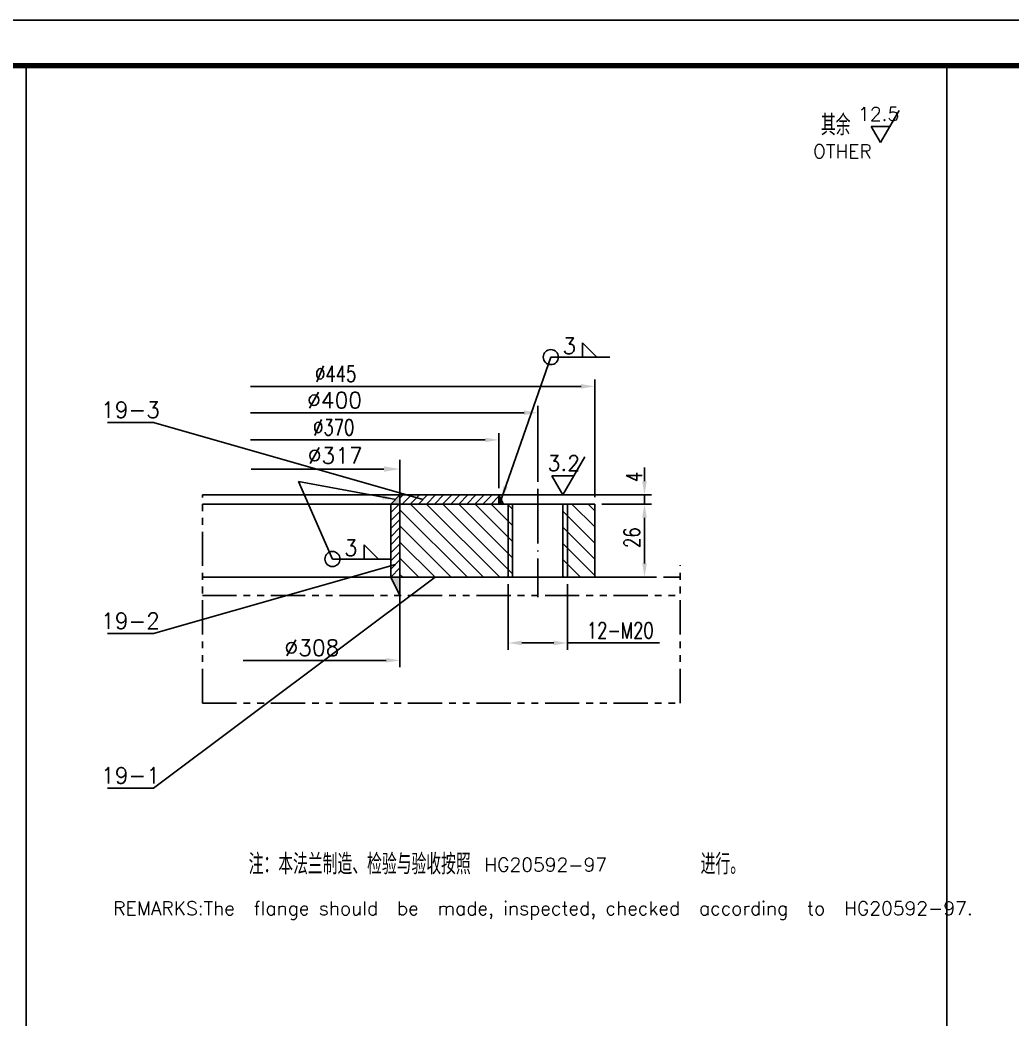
# Model space of a CAD drawing. Extents: x 1512 to 4800, y -77 to 764.
# Drawn here: x 2331.4 to 2548.5, y 298.7 to 517.5 of the extents above; entities that cross this region are included whole.
import ezdxf
from ezdxf.enums import TextEntityAlignment as Align

# ---------------------------------------------------------------- set-up
doc = ezdxf.new("R2010")
doc.units = 0
doc.header["$MEASUREMENT"] = 0
doc.linetypes.add('ACAD_ISO04W100', pattern=[30.5, 24, -3, 0.5, -3])
doc.linetypes.add('PHANTOMX2', pattern=[5, 2.5, -0.5, 0.5, -0.5, 0.5, -0.5])
doc.layers.get('0').update_dxf_attribs({"linetype": 'CONTINUOUS'})
doc.layers.get('DEFPOINTS').update_dxf_attribs({"linetype": 'CONTINUOUS'})
for name, color, linetype in [('1', 1, 'CONTINUOUS'), ('2', 2, 'ACAD_ISO04W100'), ('4', 6, 'PHANTOMX2')]:
    doc.layers.add(name, color=color, linetype=linetype)
doc.styles.add('ACANSTS', font='romans.shx', dxfattribs={"height": 1, "bigfont": 'gbcbig.shx'})
doc.styles.add('HZ5', font='romans.shx', dxfattribs={"width": 0.75, "bigfont": 'hz5.shx'})
doc.dimstyles.get("Standard").update_dxf_attribs({"dimtxt": 3.5, "dimasz": 3, "dimexe": 2, "dimexo": 0, "dimgap": 1, "dimtad": 1, "dimdec": 0, "dimlfac": 20, "dimzin": 0, "dimdsep": 46, "dimtxsty": 'HZ5', "dimcen": 1, "dimadec": 0, "dimazin": 0, "dimtfac": 1, "dimtdec": 0, "dimtmove": 2, "dimatfit": 3, "dimfxl": 0, "dimtolj": 1, "dimtzin": 0, "dimarcsym": 0})

# ---------------------------------------------------------------- blocks, each defined once
blk = doc.blocks.new('*D14')
at = {"color": 0, "linetype": 'ByBlock', "ltscale": 5}
for p, q in [((2436.24, 415.05), (2436.24, 427.09)), ((2381.91, 425.59), (2433.24, 425.59))]:
    blk.add_line(p, q, dxfattribs=at)
blk.add_solid([(2433.24, 426.09), (2433.24, 425.09), (2436.24, 425.59)], dxfattribs=at)
at = {"layer": 'DEFPOINTS', "color": 0, "linetype": 'ByBlock', "ltscale": 5}
for p in [(2436.24, 425.59), (2381.91, 419.15), (2436.24, 413.55)]:
    blk.add_point(p, dxfattribs=at)
at = {"color": 0, "linetype": 'ByBlock', "ltscale": 5, "insert": (2400.1, 428.34), "char_height": 3.5, "attachment_point": 5, "style": 'HZ5'}
blk.add_mtext('\\A1;∅370', dxfattribs=at)
blk = doc.blocks.new('_NONE')
at = {"color": 0, "linetype": 'ByBlock', "ltscale": 5}
blk.add_circle((0, 0), 0.25, dxfattribs=at)
blk = doc.blocks.new('*D16')
at = {"color": 0, "linetype": 'ByBlock', "ltscale": 5}
for p, q in [((2457.24, 413.05), (2457.24, 438.81)), ((2381.91, 437.31), (2454.24, 437.31))]:
    blk.add_line(p, q, dxfattribs=at)
blk.add_solid([(2454.24, 437.81), (2454.24, 436.81), (2457.24, 437.31)], dxfattribs=at)
at = {"layer": 'DEFPOINTS', "color": 0, "linetype": 'ByBlock', "ltscale": 5}
for p in [(2457.24, 437.31), (2381.91, 425.03), (2457.24, 411.55)]:
    blk.add_point(p, dxfattribs=at)
at = {"color": 0, "linetype": 'ByBlock', "ltscale": 5, "insert": (2400.53, 440.06), "char_height": 3.5, "attachment_point": 5, "style": 'HZ5'}
blk.add_mtext('\\A1;∅445', dxfattribs=at)
blk = doc.blocks.new('*D15')
at = {"color": 0, "linetype": 'ByBlock', "ltscale": 5}
for p, q in [((2468.11, 416.55), (2468.11, 419.55)), ((2434.48, 413.55), (2469.61, 413.55)), ((2468.11, 411.55), (2468.11, 413.55)), ((2468.11, 411.55), (2468.11, 413.55)), ((2468.11, 408.55), (2468.11, 405.55))]:
    blk.add_line(p, q, dxfattribs=at)
for points in [[(2467.61, 416.55), (2468.61, 416.55), (2468.11, 413.55)], [(2467.61, 408.55), (2468.61, 408.55), (2468.11, 411.55)]]:
    blk.add_solid(points, dxfattribs=at)
at = {"layer": 'DEFPOINTS', "color": 0, "linetype": 'ByBlock', "ltscale": 5}
for p in [(2432.98, 413.55), (2457.24, 411.55), (2468.11, 413.55)]:
    blk.add_point(p, dxfattribs=at)
at = {"color": 0, "linetype": 'ByBlock', "ltscale": 5, "insert": (2465.84, 417.49), "char_height": 3.5, "attachment_point": 5, "rotation": 90, "style": 'HZ5'}
blk.add_mtext('\\A1;4', dxfattribs=at)
blk = doc.blocks.new('*D55')
at = {"color": 0, "linetype": 'ByBlock', "ltscale": 5}
for p, q in [((2458.74, 411.55), (2469.61, 411.55)), ((2468.11, 398.55), (2468.11, 408.55)), ((2458.74, 395.55), (2469.61, 395.55))]:
    blk.add_line(p, q, dxfattribs=at)
for points in [[(2467.61, 408.55), (2468.61, 408.55), (2468.11, 411.55)], [(2467.61, 398.55), (2468.61, 398.55), (2468.11, 395.55)]]:
    blk.add_solid(points, dxfattribs=at)
at = {"layer": 'DEFPOINTS', "color": 0, "linetype": 'ByBlock', "ltscale": 5}
for p in [(2457.24, 411.55), (2468.11, 411.55), (2457.24, 395.55)]:
    blk.add_point(p, dxfattribs=at)
at = {"color": 0, "linetype": 'ByBlock', "ltscale": 5, "insert": (2465.36, 404.2), "char_height": 3.5, "attachment_point": 5, "rotation": 90, "style": 'HZ5'}
blk.add_mtext('\\A1;26', dxfattribs=at)
blk = doc.blocks.new('*D182')
at = {"color": 0, "linetype": 'ByBlock', "ltscale": 5}
for p, q in [((2438.24, 394.05), (2438.24, 379.66)), ((2451.25, 394.05), (2451.25, 379.66)), ((2441.24, 381.16), (2448.25, 381.16)), ((2451.25, 381.16), (2471.37, 381.16))]:
    blk.add_line(p, q, dxfattribs=at)
for points in [[(2441.24, 381.66), (2441.24, 380.66), (2438.24, 381.16)], [(2448.25, 381.66), (2448.25, 380.66), (2451.25, 381.16)]]:
    blk.add_solid(points, dxfattribs=at)
at = {"layer": 'DEFPOINTS', "color": 0, "linetype": 'ByBlock', "ltscale": 5}
for p in [(2438.24, 395.55), (2451.25, 395.55), (2451.25, 381.16)]:
    blk.add_point(p, dxfattribs=at)
at = {"color": 0, "linetype": 'ByBlock', "ltscale": 5, "insert": (2462.81, 383.91), "char_height": 3.5, "attachment_point": 5, "style": 'HZ5'}
blk.add_mtext('\\A1;12-M20', dxfattribs=at)

msp = doc.modelspace()

# ---------------------------------------------------------------- hatches: boundary and pattern name
at = {"ltscale": 5}
h = msp.add_hatch(color=256, dxfattribs=at)
h.paths.add_polyline_path([(2414.5907456, 413.553908), (2412.5907456, 411.553908), (2414.5907456, 411.553908)])
h.paths.add_polyline_path([(2414.5907456, 395.553908), (2412.5907456, 395.553908), (2414.5907456, 391.553908)])
at = {"ltscale": 10}
h = msp.add_hatch(dxfattribs=at)
h.set_pattern_fill('ANSI31', color=256, scale=10, style=0)
h.paths.add_polyline_path([(2414.5907456, 411.553908), (2412.5907456, 411.553908), (2412.5907456, 395.553908), (2414.5907456, 395.553908)])
h = msp.add_hatch(dxfattribs=at)
h.set_pattern_fill('ANSI31', color=256, scale=10, style=0)
h.set_pattern_definition([(45, (-1181.0806, -1544.1218), (-0.88388348, 0.88388348), [])])
h.paths.add_polyline_path([(2436.2407456, 413.553908), (2414.5907456, 413.553908), (2414.5907456, 411.553908), (2436.2407456, 411.553908)])
at = {"ltscale": 5}
h = msp.add_hatch(dxfattribs=at)
h.set_pattern_fill('ANSI31', color=256, scale=20, angle=90, style=0)
h.paths.add_polyline_path([(2438.2407456, 411.553908), (2415.9107456, 411.553908), (2414.5907456, 411.553908), (2414.5907456, 395.553908), (2438.2407456, 395.553908)])
h.paths.add_polyline_path([(2439.2407456, 411.553908), (2438.2407456, 411.553908), (2438.2407456, 395.553908), (2439.2407456, 395.553908)])
h.paths.add_polyline_path([(2451.2407456, 411.553908), (2450.2407456, 411.553908), (2450.2407456, 395.553908), (2451.2407456, 395.553908)])
h.paths.add_polyline_path([(2457.2407456, 411.553908), (2451.2407456, 411.553908), (2451.2407456, 395.553908), (2457.2407456, 395.553908)])

# ---------------------------------------------------------------- linework, layer by layer
for p, q in [((2947.2763814, 517.4732907), (2106.2763814, 517.4732907)), ((2332.7763814, 507.4732907), (2332.7763814, -66.5267093)), ((2534.2763814, 507.4732907), (2534.2763814, -66.5267093)), ((2360.6191767, 429.4313277), (2350.6191767, 429.4313277)), ((2360.6191767, 383.2386203), (2350.6191767, 383.2386203)), ((2360.6191767, 349.4127484), (2350.6191767, 349.4127484))]:
    msp.add_line(p, q)
for p, q in [((2523.803665, 497.6514393), (2521.7829391, 494.1514393)), ((2519.7622132, 490.6514393), (2517.7414872, 494.1514393)), ((2517.7414872, 494.1514393), (2521.7829391, 494.1514393)), ((2521.7829391, 494.1514393), (2519.7622132, 490.6514393)), ((2419.6183796, 412.553908), (2360.6191767, 429.4313277)), ((2413.5907456, 398.3364192), (2360.6191767, 383.2386203)), ((2422.266615, 395.553908), (2360.6191767, 349.4127484))]:
    msp.add_line(p, q, dxfattribs=at)
at = {"ltscale": 10}
for p, q in [((2457.6686633, 443.7102205), (2454.5436633, 446.8352205)), ((2454.5436633, 446.8352205), (2454.5436633, 443.7102205)), ((2447.6027559, 443.7102205), (2460.4934571, 443.7102205)), ((2450.2540956, 413.553908), (2455.0540658, 421.8674564)), ((2450.2540956, 413.553908), (2447.8541105, 417.7106822)), ((2447.8541105, 417.7106822), (2452.6540807, 417.7106822)), ((2438.2407456, 395.553908), (2438.2407456, 411.553908)), ((2451.2407456, 411.553908), (2451.2407456, 395.553908)), ((2406.7552094, 402.6494109), (2406.7552094, 399.5244109)), ((2409.8802094, 399.5244109), (2406.7552094, 402.6494109)), ((2399.814302, 399.5244109), (2412.7050032, 399.5244109))]:
    msp.add_line(p, q, dxfattribs=at)
at = {"color": 0, "linetype": 'ByBlock', "ltscale": 5}
for p, q in [((2381.9065588, 431.5339003), (2441.7407456, 431.5339003)), ((2444.7407456, 416.421058), (2444.7407456, 433.0339003)), ((2414.5907456, 413.553908), (2414.5907456, 421.2144301)), ((2411.0907456, 419.2144301), (2382.0069894, 419.2144301)), ((2414.5907456, 395.553908), (2414.5907456, 375.8554287)), ((2411.5907456, 377.3554287), (2380.3041107, 377.3554287))]:
    msp.add_line(p, q, dxfattribs=at)
at = {"ltscale": 5}
for centre in [(2447.6027559, 443.7102205), (2399.814302, 399.5244109)]:
    msp.add_circle(centre, 1.65, dxfattribs=at)
at = {"ltscale": 10}
msp.add_point((2436.7407456, 412.553908), dxfattribs=at)
at = {"color": 0, "linetype": 'ByBlock', "ltscale": 5}
for points in [[(2441.7407456, 432.0339003), (2441.7407456, 431.0339003), (2444.7407456, 431.5339003)], [(2411.0907456, 419.7977634), (2411.0907456, 418.6310967), (2414.5907456, 419.2144301)], [(2411.5907456, 377.8554287), (2411.5907456, 376.8554287), (2414.5907456, 377.3554287)]]:
    msp.add_solid(points, dxfattribs=at)
at = {"layer": '1', "ltscale": 10}
for p, q in [((2371.3439306, 413.553908), (2436.2407456, 413.553908)), ((2371.3439306, 411.553908), (2457.2407456, 411.553908)), ((2412.5907456, 411.553908), (2414.5907456, 413.553908)), ((2412.5907456, 411.553908), (2412.5907456, 395.553908)), ((2414.5907456, 411.553908), (2414.5907456, 395.553908)), ((2438.2407456, 411.553908), (2415.9107456, 411.553908)), ((2436.2407456, 413.553908), (2437.2407456, 411.553908)), ((2436.2407456, 413.553908), (2437.2407456, 411.553908)), ((2436.2407456, 413.553908), (2437.2407456, 411.553908)), ((2436.2407456, 413.553908), (2437.2407456, 411.553908)), ((2436.2407456, 411.553908), (2436.2407456, 413.553908)), ((2436.2407456, 413.553908), (2437.2407456, 411.553908)), ((2436.2407456, 413.553908), (2437.2407456, 411.553908)), ((2436.3807456, 413.273908), (2436.4607456, 411.553908)), ((2436.5407456, 412.963908), (2436.7407456, 411.553908)), ((2436.6307456, 412.773908), (2437.0707456, 411.553908)), ((2438.2407456, 411.553908), (2438.2407456, 395.553908)), ((2439.2407456, 395.553908), (2439.2407456, 411.553908)), ((2450.2407456, 411.553908), (2450.2407456, 395.553908)), ((2451.2407456, 411.553908), (2451.2407456, 395.553908)), ((2457.2407456, 411.553908), (2451.2407456, 411.553908)), ((2457.2407456, 411.553908), (2457.2407456, 395.553908)), ((2457.2407456, 395.553908), (2457.2407456, 411.553908)), ((2414.5907456, 410.223908), (2414.5907456, 395.553908)), ((2371.3439306, 395.553908), (2457.2407456, 395.553908)), ((2414.5907456, 395.553908), (2438.2407456, 395.553908)), ((2451.2407456, 395.553908), (2457.2407456, 395.553908))]:
    msp.add_line(p, q, dxfattribs=at)
at = {"layer": '1', "const_width": 1.2}
msp.add_lwpolyline([(2131.2763814, -66.5267093), (2937.2763814, -66.5267093), (2937.2763814, 507.4732907), (2131.2763814, 507.4732907)], close=True, dxfattribs=at)
at = {"layer": '1', "ltscale": 10}
msp.add_lwpolyline([(2436.2407456, 413.553908), (2414.5907456, 413.553908), (2414.5907456, 411.553908), (2436.2407456, 411.553908)], close=True, dxfattribs=at)
msp.add_lwpolyline([(2436.2407456, 413.553908), (2414.5907456, 413.553908), (2414.5907456, 411.553908), (2436.2407456, 411.553908)], close=True, dxfattribs=at)
msp.add_lwpolyline([(2414.5907456, 410.2266552), (2414.5907456, 395.553908), (2438.2407456, 395.553908), (2438.2407456, 411.553908), (2415.9107456, 411.553908)], dxfattribs=at)
at = {"layer": '2', "ltscale": 0.5}
msp.add_line((2444.7407456, 414.921058), (2444.7407456, 391.171058), dxfattribs=at)
at = {"layer": '4', "ltscale": 3}
for p, q in [((2371.3439306, 368.0049639), (2371.3439306, 413.553908)), ((2475.8819777, 368.0049639), (2475.8819777, 398.2123355)), ((2412.5907456, 395.553908), (2414.5907456, 391.553908)), ((2414.5907456, 395.553908), (2414.5907456, 391.553908)), ((2457.2407456, 395.553908), (2475.8819777, 395.553908)), ((2371.3439306, 391.553908), (2475.8819777, 391.553908)), ((2371.3439306, 368.0049639), (2475.8819777, 368.0049639))]:
    msp.add_line(p, q, dxfattribs=at)
at = {"layer": 'DEFPOINTS', "color": 0, "linetype": 'ByBlock', "ltscale": 5}
for p in [(2444.7407456, 431.5339003), (2444.7407456, 414.921058)]:
    msp.add_point(p, dxfattribs=at)

# ---------------------------------------------------------------- texts
at = {"ltscale": 5, "style": 'ACANSTS'}
for s, height, p in [('其余', 4.5, (2506.7123926, 492.2255925)), ('12.5', 3, (2514.8546085, 495.3951759)), ('OTHER', 3, (2504.9828432, 487.2329986))]:
    msp.add_text(s, height=height, dxfattribs=at).set_placement(p)
at = {"style": 'ACANSTS'}
for s, height, p in [('3', 3.5, (2450.1346177, 444.4079046)), ('3', 3.5, (2402.3461638, 400.222095)), ('注：本法兰制造、检验与验收按照               进行。                ', 4.5, (2381.4772497, 330.5100126)), ('HG20592-97', 3, (2433.0450022, 331.138575)), ('REMARKS:The  flange should  be  made, inspected, checked  according  to  HG20592-97.', 3, (2351.8303576, 321.6019972))]:
    msp.add_text(s, height=height, dxfattribs=at).set_placement(p)
for s, p in [('19-3', (2355.6191767, 430.4313277)), ('19-2', (2355.6191767, 384.2386203)), ('19-1', (2355.6191767, 350.4127484))]:
    msp.add_text(s, height=3.5, dxfattribs=at).set_placement(p, align=Align.CENTER)
at = {"ltscale": 10, "style": 'ACANSTS'}
msp.add_text('3.2', height=3.35997914, dxfattribs=at).set_placement((2446.8508095, 418.8338752))
at = {"color": 0, "style": 'ACANSTS'}
msp.add_text('%%C308', height=3.5, dxfattribs=at).set_placement((2389.331159, 378.3554287))
at = {"color": 0, "linetype": 'ByBlock', "ltscale": 5, "char_height": 3.5, "attachment_point": 5, "style": 'ACANSTS'}
for s, insert in [('\\A1;∅400', (2400.2937604, 434.2839003)), ('%%c317', (2400.4279338, 422.1644301))]:
    msp.add_mtext(s, dxfattribs=dict(at, insert=insert))

# ---------------------------------------------------------------- dimensions: what is measured, and where the dimension line sits
at = {"ltscale": 10}
for base, p1, p2, text, override, picture, middle, dimtype in [((2457.2407456, 437.3125151), (2381.9065588, 425.0339003), (2457.2407456, 411.553908), '%%C445', {"dimasz": 3, "dimexe": 1.5, "dimexo": 1.5, "dimgap": 1, "dimtad": 1, "dimtih": 0, "dimtoh": 0, "dimlfac": 20, "dimtxsty": 'ACANSTS', "dimblk1": 'NONE', "dimsah": 1, "dimcen": 1, "dimse1": 1, "dimtofl": 1, "dimtmove": 0}, '*D16', (2400.5298416, 437.3125151), 128), ((2436.2407456, 425.5865964), (2381.9065588, 419.1452747), (2436.2407456, 413.553908), '%%C370', {"dimasz": 3, "dimexe": 1.5, "dimexo": 1.5, "dimgap": 1, "dimtad": 1, "dimtih": 0, "dimtoh": 0, "dimlfac": 20, "dimtxsty": 'ACANSTS', "dimblk1": 'NONE', "dimsah": 1, "dimcen": 1, "dimse1": 1, "dimtofl": 1, "dimtmove": 0}, '*D14', (2400.1003205, 425.5865964), 128), ((2451.2450959, 381.1571163), (2438.2407456, 395.553908), (2451.2450959, 395.553908), '12-M20', {"dimasz": 3, "dimexe": 1.5, "dimexo": 1.5, "dimgap": 1, "dimtad": 1, "dimtih": 0, "dimtoh": 0, "dimlfac": 2, "dimtxsty": 'ACANSTS', "dimcen": 1, "dimtofl": 1, "dimtmove": 0}, '*D182', (2462.8075959, 381.1571163), 160)]:
    dim = msp.add_linear_dim(base=base, p1=p1, p2=p2, text=text, dimstyle='Standard', override=override, dxfattribs=at)
    dim.commit()
    dim.dimension.update_dxf_attribs({"geometry": picture, "text_midpoint": middle, "dimtype": dimtype})
dim = msp.add_linear_dim(base=(2468.1057015, 413.553908), p1=(2457.2407456, 411.553908), p2=(2432.9849317, 413.553908), angle=90, dimstyle='Standard', override={"dimasz": 3, "dimexe": 1.5, "dimexo": 1.5, "dimgap": 1, "dimtad": 1, "dimtih": 0, "dimtoh": 0, "dimlfac": 2, "dimtxsty": 'ACANSTS', "dimcen": 1, "dimse1": 1, "dimtofl": 1, "dimtmove": 1}, dxfattribs=at)
dim.commit()
dim.dimension.update_dxf_attribs({"geometry": '*D15', "text_midpoint": (2465.839354, 417.4861564), "dimtype": 128})
dim = msp.add_linear_dim(base=(2468.1057015, 411.553908), p1=(2457.2407456, 395.553908), p2=(2457.2407456, 411.553908), angle=90, text='26', dimstyle='Standard', override={"dimasz": 3, "dimexe": 1.5, "dimexo": 1.5, "dimgap": 1, "dimtad": 1, "dimtih": 0, "dimtoh": 0, "dimlfac": 2, "dimtxsty": 'ACANSTS', "dimcen": 1, "dimtofl": 1, "dimtmove": 0}, dxfattribs=at)
dim.commit()
dim.dimension.update_dxf_attribs({"geometry": '*D55', "text_midpoint": (2468.1057015, 404.201319), "dimtype": 128})

# ---------------------------------------------------------------- leaders
at = {"ltscale": 5}
for points in [[(2436.7407456, 412.553908), (2447.6027559, 443.7102205)], [(2413.7157456, 412.553908), (2392.3543508, 416.4664386), (2399.814302, 399.5244109)]]:
    msp.add_leader(points, dimstyle='Standard', override={"dimasz": 3, "dimexe": 1.5, "dimexo": 1.5, "dimgap": 1, "dimtad": 1, "dimlfac": 20, "dimtxsty": 'ACANSTS', "dimcen": 1, "dimtofl": 1}, dxfattribs=at)

doc.saveas('drawing.dxf')
